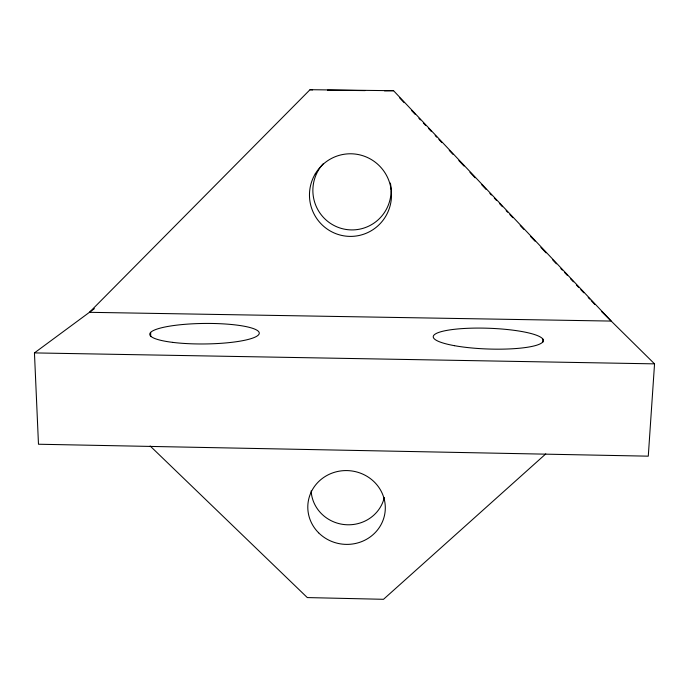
<?xml version="1.0" encoding="UTF-8"?>
<svg xmlns="http://www.w3.org/2000/svg" width="689" height="689" viewBox="0 0 689 689"><rect width="100%" height="100%" fill="white"/><g stroke="black" fill="none" stroke-linecap="round" stroke-linejoin="round"><path stroke-width="1.03" d="M542.794 342.312L542.949 339.1M601.523 311.514L654.55 363.861L648.28 456.17L38.481 444.233L34.45 352.906L94.419 308.638M310.033 89.699L89.449 312.315L611.212 321.074L393.565 90.707L310.033 89.699L312.608 89.915M545.783 453.896L383.515 599.301L307.311 597.578L150.15 445.99M393.565 90.707L384.453 90.845M327.447 90.156L365.092 90.603M34.45 352.906L654.55 363.861M399.715 97.984L404.15 102.678M411.54 110.507L415.234 114.417M418.929 118.327L420.411 119.895M423.365 123.021L425.587 125.372M428.541 128.498L431.495 131.625M435.198 135.544L436.671 137.102M438.893 139.454L441.847 142.58M449.237 150.4L452.94 154.319M458.848 160.571L464.024 166.049M469.941 172.31L475.109 177.788M481.766 184.824L486.201 189.518M489.896 193.428L491.378 194.996M494.332 198.131L496.554 200.473M499.508 203.6L502.462 206.734M506.157 210.645L507.638 212.212M509.851 214.555L512.814 217.681M520.204 225.51L523.898 229.42M530.556 236.465L534.991 241.159M540.899 247.411L546.076 252.889M552.733 259.934L556.428 263.844M560.863 268.538L562.336 270.105M564.558 272.448L567.512 275.574M570.475 278.709L573.429 281.835M576.383 284.962L578.605 287.313M580.818 289.656L583.781 292.791M588.217 297.484L589.689 299.052M591.171 300.611L594.865 304.521M150.624 332.356L150.727 336.611M391.085 191.318A39.428 39.109 85.9 0 1 337.464 227.086A39.428 39.109 85.9 0 1 323.115 163.853M390.387 183.076A39.428 39.109 85.9 0 1 391.094 190.293M384.298 497.527A37.077 35.389 5.7 0 1 344.991 524.639A37.077 35.389 5.7 0 1 311.144 490.912M315.243 173.895A41.314 41.013 84.1 0 0 349.926 236.396A41.314 41.013 84.1 0 0 386.271 174.963A41.314 41.013 84.1 0 0 315.243 173.895M318.637 532.83A38.782 36.896 5.7 0 0 383.799 518.05A38.782 36.896 5.7 0 0 337.231 471.569A38.782 36.896 5.7 0 0 318.637 532.83M172.603 342.364A54.758 10.257 -0.6 0 0 258.969 334.217A54.758 10.257 -0.6 0 0 181.836 324.597A54.758 10.257 -0.6 0 0 172.603 342.364M454.551 345.697A55.077 10.378 2 0 0 542.863 341.83A55.077 10.378 2 0 0 467.59 328.308A55.077 10.378 2 0 0 454.551 345.697"/></g></svg>
